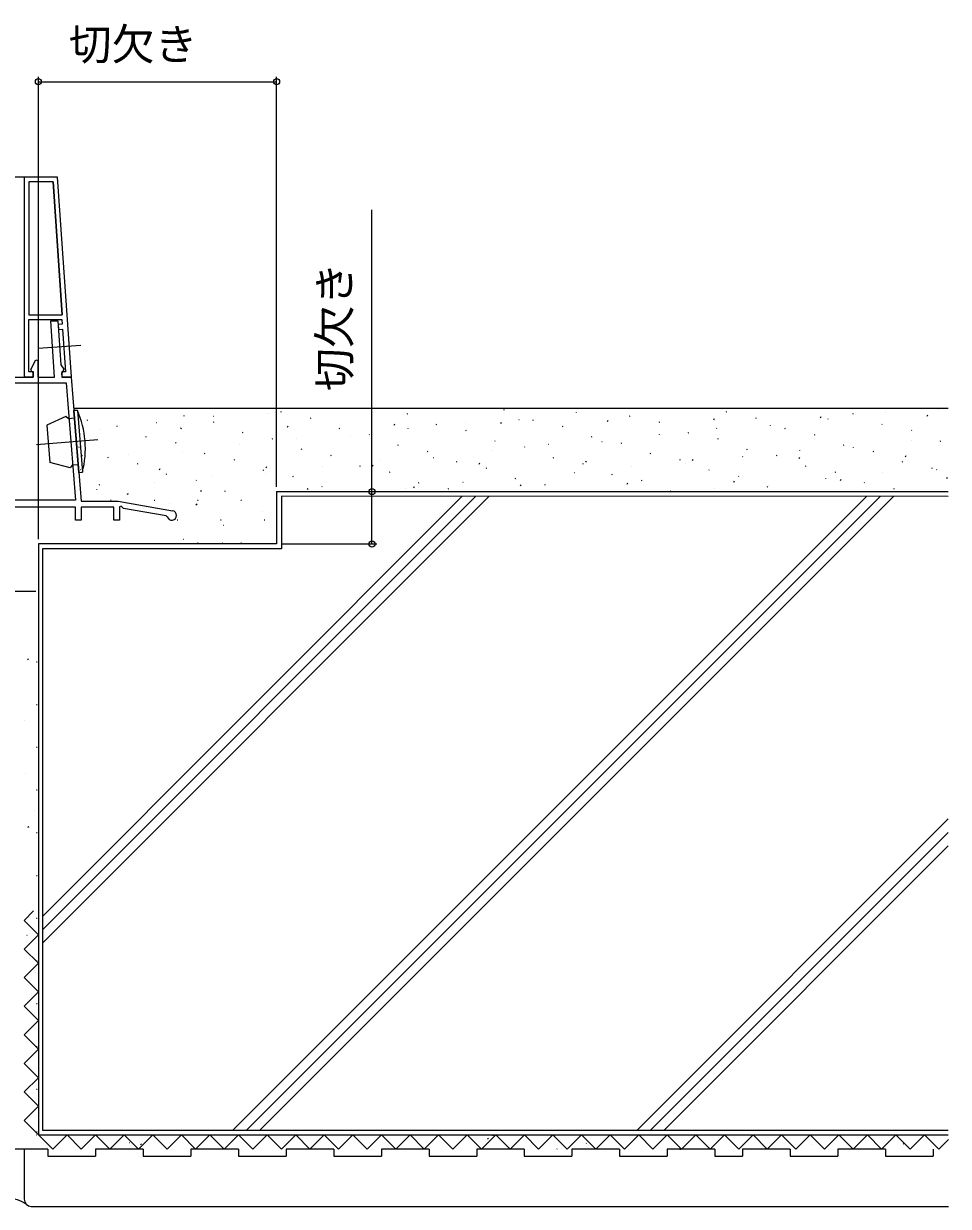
# Model space of a CAD drawing. Units: millimetres, scale not verified. Extents: x -525 to 525, y -786 to 786.
# Drawn here: x 142.9 to 337, y -352.6 to -104.4 of the extents above; entities that cross this region are included whole.
import ezdxf
from ezdxf.enums import TextEntityAlignment as Align

# ---------------------------------------------------------------- set-up
doc = ezdxf.new("R2010")
doc.units = ezdxf.units.MM
doc.header["$LTSCALE"] = 4
for name, color, linetype in [('0-2_YKK_11', 7, 'Continuous'), ('0-4_YKK_12', 2, 'Continuous'), ('0-5_YKK_13', 4, 'Continuous'), ('0-7_YKK_D', 6, 'Continuous'), ('0-9_YSS_K', 3, 'Continuous')]:
    doc.layers.add(name, color=color, linetype=linetype)
doc.styles.add('ＭＳ ゴシック', font='')
doc.styles.get('ＭＳ ゴシック').set_extended_font_data('MS Gothic')

msp = doc.modelspace()

# ---------------------------------------------------------------- linework, layer by layer
at = {"layer": '0-2_YKK_11'}
msp.add_line((149.067, -137.6), (151.013, -165.5), dxfattribs=at)
for points in [[(152.922, -178.5), (150, -136.6), (143, -136.6), (143, -178.5), (145, -178.5), (145, -177.5), (144, -177.5), (144, -166.5), (150.882, -166.5), (150.952, -167.502), (150.154, -167.558), (150.223, -168.556), (151.021, -168.5), (151.649, -177.5), (150.9, -177.5), (150.9, -178.5)], [(149.067, -137.6), (144, -137.6), (144, -165.5), (151.013, -165.5)], [(117.4, -235.9), (117.4, -179.8), (151.793, -179.8), (153.78, -204.4), (139.8, -204.4), (139.8, -235.9), (132.8, -235.9), (132.5, -235.6), (124.5, -235.6), (124.2, -235.9)]]:
    msp.add_lwpolyline(points, close=True, dxfattribs=at)
for points in [[(116, -235.1), (116, -178.6), (144.9, -178.6), (144.9, -177.692), (144.65, -177.396), (144.432, -176.966), (145.438, -174.953), (145.9, -175.063), (145.9, -178.6), (149.397, -178.6), (148.597, -166.8), (150.1, -166.8), (150.724, -176.002), (151.349, -176.933), (151.12, -177.399), (150.84, -177.719), (150.9, -178.6), (152.9, -178.6), (155, -204.6), (162.745, -204.6), (174.174, -206.615)], [(173.046, -207.9), (172.812, -207.695), (163.891, -206.122), (163.346, -205.665), (163, -205.827), (163, -208.6), (161.8, -208.6), (161.8, -205.9), (155, -205.9), (155, -208.6), (153.8, -208.6), (153.8, -205.9), (141, -205.9)]]:
    msp.add_lwpolyline(points, dxfattribs=at)
msp.add_arc((174, -207.6), 1, 197.48645, 80.00001, dxfattribs=at)
at = {"layer": '0-4_YKK_12'}
msp.add_line((143.5, -136.6), (-17.501, -136.6), dxfattribs=at)
at = {"layer": '0-5_YKK_13'}
for p, q in [((154.895, -171.931), (145.978, -172.553)), ((154.179, -185.564), (153.467, -185.621)), ((154.514, -198.579), (153.467, -185.621)), ((154.179, -185.564), (155.226, -198.521)), ((147.795, -188.68), (148.424, -196.47)), ((158.462, -191.739), (145.572, -192.78)), ((154.514, -198.579), (154.385, -196.984)), ((154.514, -198.579), (155.226, -198.521)), ((145.486, -223.6), (132.554, -223.6))]:
    msp.add_line(p, q, dxfattribs=at)
for points in [[(153.596, -187.216), (152.3, -187.321), (151.761, -186.862), (147.795, -188.68)], [(154.385, -196.984), (153.089, -197.089), (152.631, -197.627), (148.424, -196.47)]]:
    msp.add_lwpolyline(points, dxfattribs=at)
msp.add_arc((135.849, -193.565), 20, 345.65214, 23.58329, dxfattribs=at)
at = {"layer": '0-7_YKK_D'}
for p, q in [((146, -212.598), (146, -115.6)), ((146, -116.6), (196, -116.6)), ((196, -201.6), (196, -115.6)), ((197.168, -202.6), (217, -202.6)), ((197.168, -213.598), (217, -213.598))]:
    msp.add_line(p, q, dxfattribs=at)
msp.add_lwpolyline([(216, -213.598), (216, -202.6), (216, -143.446)], dxfattribs=at)
for centre in [(146, -116.6), (196, -116.6), (216, -202.6), (216, -213.598)]:
    msp.add_circle(centre, 0.637, dxfattribs=at)
at = {"layer": '0-9_YSS_K'}
for p, q in [((153.425, -185.1), (336.959, -185.1)), ((196.858, -185.866), (196.99, -185.794)), ((243.703, -185.418), (243.834, -185.346)), ((258.94, -186.063), (258.96, -186.04)), ((290.392, -185.875), (290.524, -185.803)), ((323.713, -185.997), (323.733, -185.975)), ((334.995, -185.443), (335.015, -185.42)), ((156.243, -187.612), (156.374, -187.54)), ((170.801, -188.131), (170.821, -188.109)), ((176.55, -186.739), (176.682, -186.667)), ((182.78, -188.036), (182.912, -187.964)), ((182.784, -186.794), (182.804, -186.772)), ((194.066, -186.24), (194.086, -186.217)), ((203.087, -187.164), (203.219, -187.092)), ((220.678, -188.684), (220.818, -188.419)), ((223.395, -186.291), (223.527, -186.219)), ((229.469, -188.493), (229.601, -188.421)), ((235.574, -188.066), (235.594, -188.043)), ((243.054, -188.296), (243.194, -188.03)), ((246.856, -187.511), (246.876, -187.489)), ((249.777, -187.62), (249.909, -187.548)), ((265.429, -187.907), (265.569, -187.642)), ((270.085, -186.748), (270.216, -186.676)), ((276.314, -188.045), (276.446, -187.973)), ((287.805, -187.519), (287.945, -187.254)), ((296.622, -187.172), (296.753, -187.1)), ((310.18, -187.131), (310.32, -186.865)), ((311.73, -187.334), (311.75, -187.312)), ((316.929, -186.299), (317.061, -186.227)), ((323.004, -188.501), (323.135, -188.43)), ((332.556, -186.742), (332.696, -186.477)), ((158.717, -189.58), (158.737, -189.557)), ((162.472, -188.909), (162.604, -188.837)), ((168.547, -191.112), (168.678, -191.04)), ((175.927, -189.461), (176.067, -189.195)), ((188.854, -190.239), (188.986, -190.167)), ((198.303, -189.072), (198.443, -188.807)), ((209.162, -189.366), (209.294, -189.294)), ((211.507, -190.851), (211.527, -190.829)), ((215.391, -190.663), (215.523, -190.591)), ((223.591, -189.403), (223.611, -189.38)), ((235.699, -189.79), (235.831, -189.718)), ((256.007, -188.918), (256.138, -188.846)), ((262.081, -191.12), (262.213, -191.048)), ((276.381, -190.674), (276.401, -190.652)), ((282.389, -190.247), (282.52, -190.175)), ((288.364, -189.337), (288.384, -189.315)), ((299.646, -188.783), (299.666, -188.76)), ((302.696, -189.374), (302.828, -189.302)), ((308.926, -190.671), (309.057, -190.6)), ((329.233, -189.799), (329.365, -189.727)), ((154.469, -193.282), (154.6, -193.21)), ((174.776, -192.409), (174.908, -192.337)), ((188.242, -192.742), (188.262, -192.72)), ((195.084, -191.536), (195.216, -191.464)), ((200.225, -191.406), (200.245, -191.383)), ((221.466, -192.865), (221.598, -192.794)), ((241.773, -191.993), (241.905, -191.921)), ((248.003, -193.29), (248.135, -193.218)), ((253.015, -192.677), (253.035, -192.655)), ((264.297, -192.122), (264.317, -192.1)), ((268.311, -192.417), (268.442, -192.345)), ((288.618, -191.544), (288.75, -191.472)), ((315, -192.874), (315.132, -192.802)), ((317.087, -193.394), (317.107, -193.372)), ((329.171, -191.945), (329.191, -191.923)), ((335.308, -192.001), (335.439, -191.929)), ((155.224, -195.093), (155.174, -195.086)), ((160.543, -195.484), (160.675, -195.412)), ((164.876, -194.746), (164.896, -194.723)), ((176.158, -194.191), (176.178, -194.169)), ((180.851, -194.611), (180.982, -194.539)), ((187.08, -195.908), (187.212, -195.836)), ((201.158, -193.738), (201.29, -193.666)), ((207.388, -195.036), (207.52, -194.964)), ((217.666, -196.017), (217.686, -195.995)), ((227.695, -194.163), (227.827, -194.091)), ((228.948, -195.462), (228.968, -195.44)), ((241.032, -194.014), (241.052, -193.991)), ((254.077, -195.492), (254.209, -195.42)), ((274.385, -194.619), (274.517, -194.548)), ((280.615, -195.917), (280.746, -195.845)), ((283.284, -196.073), (283.425, -195.808)), ((293.822, -195.285), (293.842, -195.263)), ((294.693, -193.747), (294.824, -193.675)), ((300.922, -195.044), (301.054, -194.972)), ((305.66, -195.685), (305.8, -195.42)), ((305.805, -193.949), (305.825, -193.926)), ((321.23, -194.171), (321.361, -194.099)), ((328.035, -195.296), (328.176, -195.031)), ((154.802, -198.053), (154.752, -198.046)), ((166.773, -196.781), (166.904, -196.709)), ((171.407, -198.015), (171.547, -197.75)), ((193.155, -198.111), (193.286, -198.039)), ((193.783, -197.627), (193.923, -197.361)), ((205.683, -197.354), (205.703, -197.331)), ((213.462, -197.238), (213.594, -197.166)), ((216.158, -197.238), (216.298, -196.973)), ((219.692, -198.535), (219.824, -198.463)), ((233.77, -196.365), (233.902, -196.293)), ((238.534, -196.85), (238.674, -196.585)), ((239.999, -197.662), (240.131, -197.59)), ((260.307, -196.789), (260.439, -196.718)), ((260.909, -196.462), (261.049, -196.196)), ((270.456, -197.288), (270.476, -197.266)), ((281.738, -196.734), (281.758, -196.711)), ((286.689, -198.119), (286.821, -198.047)), ((306.997, -197.246), (307.128, -197.174)), ((313.226, -198.543), (313.358, -198.471)), ((323.246, -198.56), (323.266, -198.537)), ((327.304, -196.373), (327.436, -196.301)), ((333.534, -197.671), (333.665, -197.599)), ((334.528, -198.005), (334.548, -197.983)), ((170.334, -200.694), (170.354, -200.671)), ((172.847, -198.983), (172.979, -198.912)), ((179.077, -200.281), (179.208, -200.209)), ((182.317, -199.357), (182.337, -199.335)), ((193.599, -198.802), (193.619, -198.78)), ((199.384, -199.408), (199.516, -199.336)), ((225.766, -200.737), (225.898, -200.665)), ((235.107, -200.628), (235.127, -200.606)), ((246.074, -199.865), (246.206, -199.793)), ((246.389, -200.074), (246.409, -200.051)), ((258.473, -198.625), (258.493, -198.603)), ((266.381, -198.992), (266.513, -198.92)), ((269.577, -201.035), (269.718, -200.77)), ((272.611, -200.289), (272.743, -200.217)), ((291.953, -200.647), (292.093, -200.382)), ((292.919, -199.416), (293.05, -199.344)), ((311.263, -199.897), (311.283, -199.874)), ((314.328, -200.258), (314.469, -199.993)), ((319.301, -200.746), (319.432, -200.674)), ((336.704, -199.87), (336.844, -199.605)), ((154.72, -202.215), (154.71, -202.217)), ((158.25, -202.142), (158.27, -202.12)), ((158.769, -201.153), (158.901, -201.082)), ((164.642, -203.141), (164.892, -202.975)), ((180.075, -202.589), (180.216, -202.323)), ((185.151, -202.483), (185.283, -202.411)), ((196, -202.6), (336.963, -202.6)), ((196, -202.6), (196, -213.598)), ((202.451, -202.2), (202.591, -201.935)), ((205.459, -201.61), (205.59, -201.538)), ((223.124, -201.965), (223.144, -201.943)), ((224.826, -201.812), (224.967, -201.547)), ((231.996, -202.035), (232.128, -201.963)), ((247.202, -201.424), (247.342, -201.158)), ((252.303, -201.162), (252.435, -201.09)), ((278.685, -202.491), (278.817, -202.419)), ((287.897, -201.9), (287.917, -201.877)), ((298.993, -201.619), (299.125, -201.547)), ((299.179, -201.345), (299.199, -201.323)), ((325.53, -202.043), (325.662, -201.971)), ((240.636, -203.6), (146.832, -297.404)), ((237.807, -203.6), (146.832, -294.576)), ((234.979, -203.6), (146.832, -291.747)), ((161.146, -204.399), (161.296, -204.399)), ((170.266, -204.399), (170.416, -204.399)), ((173.558, -205.131), (173.586, -205.121)), ((179.05, -205.358), (179.3, -205.192)), ((179.386, -204.399), (179.536, -204.399)), ((319.832, -203.601), (186.832, -336.6)), ((188.506, -204.399), (188.656, -204.399)), ((322.66, -203.601), (189.661, -336.6)), ((325.488, -203.601), (192.489, -336.6)), ((336.964, -203.601), (197, -203.6)), ((197, -203.6), (197, -214.598)), ((193.085, -206.739), (193.114, -206.729)), ((175.111, -208.524), (175.261, -208.524)), ((184.231, -208.524), (184.381, -208.524)), ((184.856, -209.653), (184.884, -209.643)), ((193.351, -208.524), (193.501, -208.524)), ((176.485, -212.617), (176.514, -212.607)), ((179.386, -213.369), (179.536, -213.369)), ((184.465, -213.527), (184.715, -213.362)), ((188.506, -213.369), (188.656, -213.369)), ((196, -213.598), (146, -213.598)), ((146, -213.598), (146, -337.6)), ((146.832, -214.598), (146.832, -336.6)), ((197, -214.598), (146.832, -214.598)), ((143.688, -237.84), (143.938, -237.674)), ((145.606, -238.298), (145.756, -238.298)), ((145.606, -247.268), (145.756, -247.268)), ((142.998, -250.598), (142.996, -250.6)), ((145.606, -256.238), (145.756, -256.238)), ((143.356, -261.715), (143.384, -261.705)), ((145.606, -265.208), (145.756, -265.208)), ((145.153, -269.602), (145.181, -269.592)), ((143.796, -273.028), (144.046, -272.863)), ((336.98, -271.305), (271.685, -336.6)), ((145.606, -274.178), (145.756, -274.178)), ((336.981, -274.133), (274.513, -336.6)), ((336.981, -276.96), (277.342, -336.6)), ((145.606, -283.148), (145.756, -283.148)), ((144.995, -290.6), (142.996, -292.6)), ((145.996, -295.6), (142.996, -292.6)), ((145.606, -292.118), (145.756, -292.118)), ((145.996, -295.6), (142.996, -298.6)), ((143.586, -295.725), (143.614, -295.715)), ((145.996, -301.6), (142.996, -298.6)), ((145.996, -301.6), (142.996, -304.6)), ((145.606, -301.088), (145.756, -301.088)), ((145.996, -307.6), (142.996, -304.6)), ((145.383, -303.612), (145.411, -303.602)), ((145.996, -307.6), (142.996, -310.6)), ((145.606, -310.058), (145.756, -310.058)), ((145.996, -313.6), (142.996, -310.6)), ((145.996, -313.6), (142.996, -316.6)), ((145.996, -319.6), (142.996, -316.6)), ((145.996, -319.6), (142.996, -322.6)), ((145.606, -319.028), (145.756, -319.028)), ((145.996, -325.6), (142.996, -322.6)), ((145.996, -325.6), (142.996, -328.6)), ((145.996, -331.6), (142.996, -328.6)), ((143.816, -329.735), (143.844, -329.725)), ((145.606, -327.998), (145.756, -327.998)), ((145.996, -331.6), (142.996, -334.6)), ((145.996, -337.6), (142.996, -334.6)), ((145.606, -336.968), (145.756, -336.968)), ((146.832, -336.6), (336.996, -336.6)), ((145.613, -337.622), (145.641, -337.612)), ((146, -337.6), (336.996, -337.6)), ((149, -340.6), (146, -337.6)), ((149, -340.6), (152, -337.6)), ((155, -340.6), (152, -337.6)), ((155, -340.6), (158, -337.6)), ((161, -340.6), (158, -337.6)), ((161, -340.6), (164, -337.6)), ((167, -340.6), (164, -337.6)), ((165.141, -339.229), (165.169, -339.219)), ((167, -340.6), (170, -337.6)), ((167.413, -339.67), (167.663, -339.505)), ((173, -340.6), (170, -337.6)), ((173, -340.6), (176, -337.6)), ((179, -340.6), (176, -337.6)), ((179, -340.6), (182, -337.6)), ((185, -340.6), (182, -337.6)), ((185, -340.6), (188, -337.6)), ((191, -340.6), (188, -337.6)), ((191, -340.6), (194, -337.6)), ((197, -340.6), (194, -337.6)), ((197, -340.6), (200, -337.6)), ((203, -340.6), (200, -337.6)), ((203, -340.6), (206, -337.6)), ((209, -340.6), (206, -337.6)), ((209, -340.6), (212, -337.6)), ((215, -340.6), (212, -337.6)), ((213.556, -339.13), (213.585, -339.12)), ((215, -340.6), (218, -337.6)), ((221, -340.6), (218, -337.6)), ((221, -340.6), (224, -337.6)), ((227, -340.6), (224, -337.6)), ((227, -340.6), (230, -337.6)), ((233, -340.6), (230, -337.6)), ((233, -340.6), (236, -337.6)), ((239, -340.6), (236, -337.6)), ((239, -340.6), (242, -337.6)), ((240.255, -338.471), (240.505, -338.305)), ((241.455, -337.773), (241.483, -337.763)), ((245, -340.6), (242, -337.6)), ((245, -340.6), (248, -337.6)), ((251, -340.6), (248, -337.6)), ((251, -340.6), (254, -337.6)), ((257, -340.6), (254, -337.6)), ((257, -340.6), (260, -337.6)), ((263, -340.6), (260, -337.6)), ((260.983, -339.381), (261.011, -339.371)), ((263, -340.6), (266, -337.6)), ((269, -340.6), (266, -337.6)), ((269, -340.6), (272, -337.6)), ((275, -340.6), (272, -337.6)), ((275, -340.6), (278, -337.6)), ((281, -340.6), (278, -337.6)), ((281, -340.6), (284, -337.6)), ((287, -340.6), (284, -337.6)), ((287, -340.6), (290, -337.6)), ((288.74, -338.075), (288.768, -338.065)), ((293, -340.6), (290, -337.6)), ((293, -340.6), (296, -337.6)), ((299, -340.6), (296, -337.6)), ((299, -340.6), (302, -337.6)), ((305, -340.6), (302, -337.6)), ((305, -340.6), (308, -337.6)), ((311, -340.6), (308, -337.6)), ((308.267, -339.683), (308.296, -339.672)), ((311, -340.6), (314, -337.6)), ((317, -340.6), (314, -337.6)), ((317, -340.6), (320, -337.6)), ((323, -340.6), (320, -337.6)), ((323, -340.6), (326, -337.6)), ((329, -340.6), (326, -337.6)), ((327.505, -339.488), (327.755, -339.323)), ((329, -340.6), (332, -337.6)), ((335, -340.6), (332, -337.6)), ((335, -340.6), (336.997, -338.603)), ((147.994, -340.6), (134.496, -340.6)), ((142.996, -340.6), (142.996, -351.1)), ((147.994, -340.6), (147.994, -342.1)), ((147.994, -342.1), (157.994, -342.1)), ((167.994, -340.6), (167.994, -342.1)), ((167.994, -342.1), (177.994, -342.1)), ((187.994, -340.6), (177.994, -340.6)), ((177.994, -340.6), (177.994, -342.1)), ((187.994, -340.6), (187.994, -342.1)), ((187.994, -342.1), (197.994, -342.1)), ((197.994, -340.6), (197.994, -342.1)), ((207.994, -340.6), (197.994, -340.6)), ((217.994, -340.6), (217.994, -342.1)), ((217.994, -340.6), (217.994, -342.1)), ((227.994, -340.6), (217.994, -340.6)), ((227.994, -340.6), (217.994, -340.6)), ((237.994, -340.6), (237.994, -342.1)), ((247.994, -340.6), (237.994, -340.6)), ((254.795, -340.6), (254.913, -340.522)), ((257.994, -340.6), (257.994, -342.1)), ((257.994, -340.6), (257.994, -342.1)), ((267.994, -340.6), (257.994, -340.6)), ((267.994, -340.6), (257.994, -340.6)), ((277.994, -340.6), (277.994, -342.1)), ((287.994, -340.6), (277.994, -340.6)), ((280.645, -340.605), (280.845, -340.605)), ((293.815, -340.6), (293.815, -342.1)), ((303.815, -340.6), (293.815, -340.6)), ((313.815, -340.6), (313.815, -342.1)), ((313.815, -340.6), (313.815, -342.1)), ((323.815, -340.6), (313.815, -340.6)), ((333.815, -340.6), (333.815, -342.1)), ((144.491, -352.6), (337, -352.6))]:
    msp.add_line(p, q, dxfattribs=at)
for points in [[(167.994, -340.6), (157.994, -340.6), (157.994, -342.1)], [(207.994, -340.6), (207.994, -342.1), (217.994, -342.1)], [(227.994, -340.6), (227.994, -342.1), (237.994, -342.1)], [(247.994, -340.6), (247.994, -342.1), (257.994, -342.1)], [(267.994, -340.6), (267.994, -342.1), (277.994, -342.1)], [(287.994, -340.6), (287.994, -342.1), (293.815, -342.1)], [(303.815, -340.6), (303.815, -342.1), (313.815, -342.1)], [(323.815, -340.6), (323.815, -342.1), (333.815, -342.1)]]:
    msp.add_lwpolyline(points, dxfattribs=at)
for centre, radius, start, end in [((139.34, -358.619), 7.692, 58.7595, 115.76844), ((144.496, -351.1), 1.5, 180, 270)]:
    msp.add_arc(centre, radius, start, end, dxfattribs=at)

# ---------------------------------------------------------------- texts
at = {"layer": '0-7_YKK_D', "style": 'ＭＳ ゴシック'}
msp.add_text('切欠き', height=6.598, dxfattribs=at).set_placement((152.386, -114.026), align=Align.BOTTOM_LEFT)
msp.add_text('切欠き', height=6.598, rotation=90, dxfattribs=at).set_placement((213.426, -181.508), align=Align.BOTTOM_LEFT)

doc.saveas('drawing.dxf')
